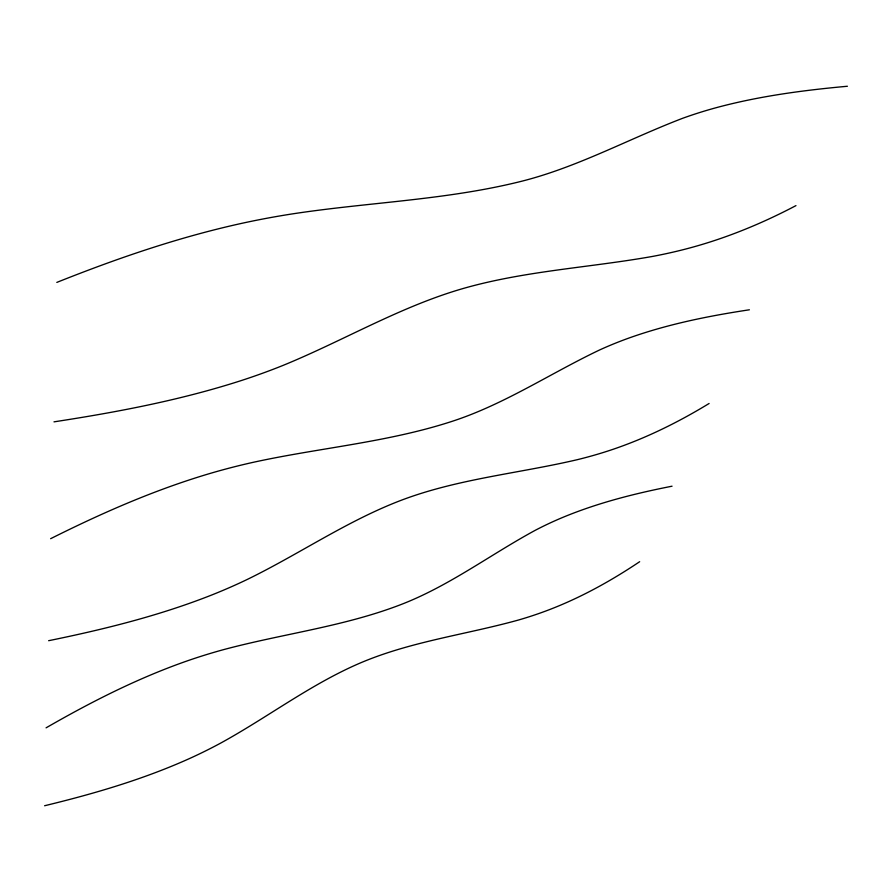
<?xml version="1.0" encoding="UTF-8"?>
<svg xmlns="http://www.w3.org/2000/svg" width="892" height="892" viewBox="0 0 892 892"><rect width="100%" height="100%" fill="white"/><g stroke="black" fill="none" stroke-linecap="round" stroke-linejoin="round"><path stroke-width="1.34" d="M639.664 561.704C610.708 581.116 579.978 598.108 547.331 610.44A380.605 258.992 11.6 0 1 518.531 620.007C465.568 634.714 410.153 641.515 359.331 663.392C310.215 684.61 267.466 717.436 220.748 743.058A444.796 317.675 -1.5 0 1 187.543 759.427C141.683 779.853 93.303 793.936 44.6 805.744M709.107 403.485C677.619 422.674 644.303 439.054 609.236 450.583A420.31 255.915 12.2 0 1 577.693 459.592C519.177 473.351 458.443 478.714 401.857 500.033C347.657 520.549 299.701 553.821 247.842 579.164A498.528 322.413 1.2 0 1 210.557 595.466C158.274 615.971 103.572 629.484 48.636 640.701M46.072 727.839C90.728 702.138 136.889 678.622 185.569 661.474A663.124 609.537 67.2 0 1 223.212 649.733C282.073 633.889 343.364 626.686 400.519 604.731C448.765 586.234 490.232 554.701 535.356 530.249A566.643 423.377 41.2 0 1 562.495 517.516C597.651 502.876 634.758 493.51 672.055 486.196M795.965 205.617C761.478 223.769 725.174 238.643 687.453 248.578A469.46 244.497 12.7 0 1 652.632 256.405C589.857 267.589 525.533 270.778 463.952 288.272C400.653 306.346 343.799 340.543 283.188 365.352A568.215 318.266 3.7 0 1 240.695 380.75C179.916 400.285 116.997 412.182 53.988 421.849M50.632 538.69C101.9 513.012 154.65 489.842 209.709 473.552A774.713 696.964 48.7 0 1 252.336 462.513C318.567 447.895 386.916 442.521 451.675 421.481C504.203 404.489 550.331 373.369 599.87 349.842A654.438 444.885 36.6 0 1 629.518 337.834C668.286 324.064 708.794 315.924 749.392 309.792M56.809 282.407C116.986 258.401 178.5 237.239 241.855 223.323A954.44 796.188 36 0 1 290.982 214.113C366.657 202.395 443.893 200.287 518.508 182.024C575.898 168.12 627.868 139.23 682.681 118.279A779.095 455.533 32.4 0 1 715.284 107.943C758.445 96.202 802.934 90.304 847.4 86.256"/></g></svg>
